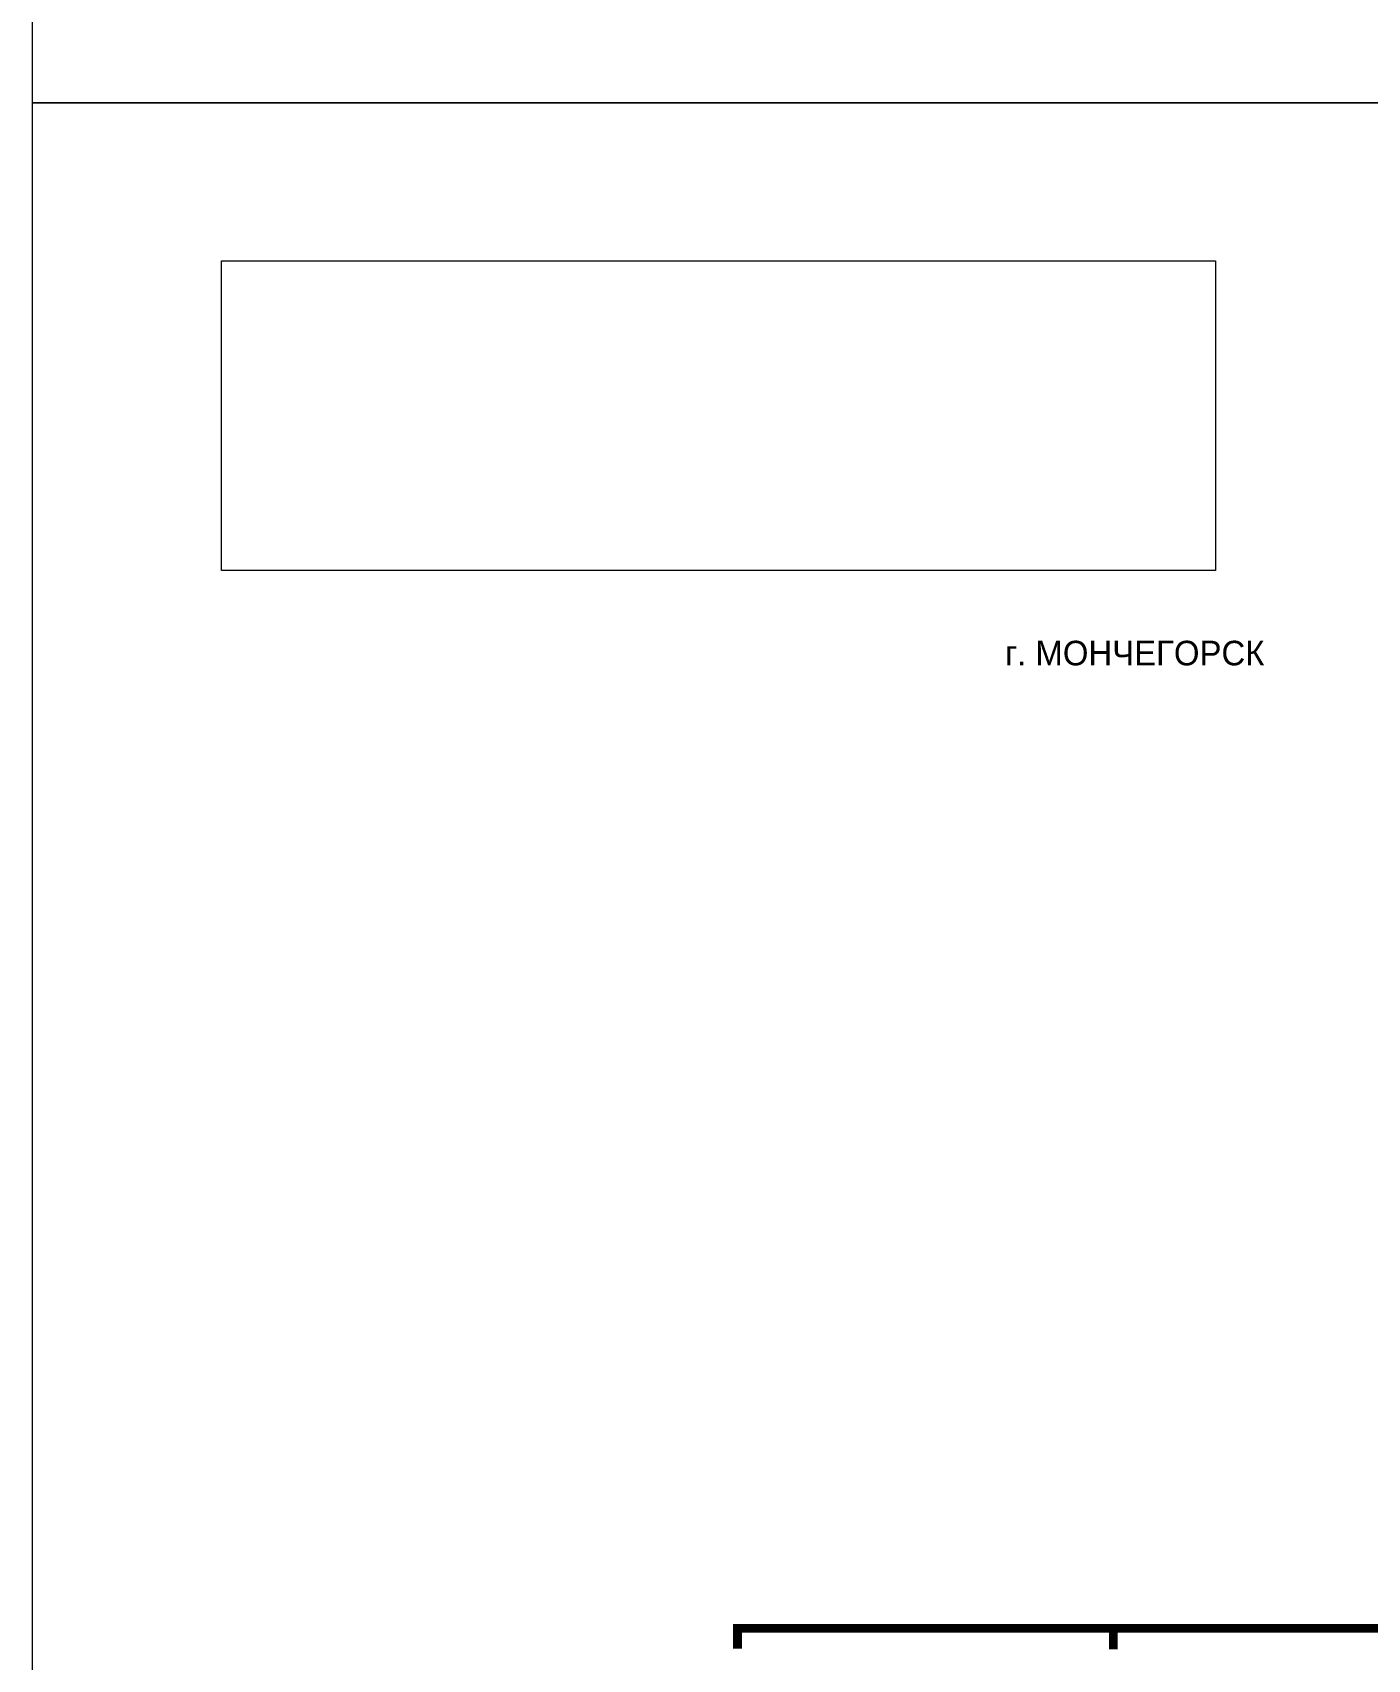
# Model space of a CAD drawing. Header units: millimetres. Extents: x 13810 to 67229, y 12374 to 21950.
# Drawn here: x 22937 to 23088.9, y 13973.5 to 14158.6 of the extents above; entities that cross this region are included whole.
import ezdxf

# ---------------------------------------------------------------- set-up
doc = ezdxf.new("R2010")
doc.units = ezdxf.units.MM
doc.styles.add('обычный', font='arial.ttf')
picture_1 = doc.add_image_def('image1.jpg', size_in_pixel=(337, 105))

msp = doc.modelspace()

# ---------------------------------------------------------------- linework, layer by layer
at = {"color": 126, "lineweight": 0, "true_color": 0x008754}
for points in [[(22937.02, 14545.63), (23537.02, 14545.63), (23537.02, 14150.63), (22937.02, 14150.63)], [(22937.02, 14150.63), (23537.02, 14150.63), (23537.02, 13755.63), (22937.02, 13755.63)]]:
    msp.add_lwpolyline(points, close=True, dxfattribs=at)
at = {"lineweight": 0, "const_width": 1}
msp.add_lwpolyline([(23017.23, 13974.68), (23017.23, 13977), (23090.24, 13977), (23059.97, 13977), (23059.97, 13974.61)], dxfattribs=at)

# ---------------------------------------------------------------- texts
at = {"lineweight": 0, "insert": (23062.42, 14087.98), "char_height": 2.8, "width": 126.6484, "attachment_point": 5, "style": 'обычный'}
msp.add_mtext('\\pi-8.4,l8.4,t8.4;{\\fProxima Nova Rg|b0|i0|c204|p2;г. МОНЧЕГОРСК\\H1.1997x; }', dxfattribs=at)

# ---------------------------------------------------------------- pictures from other files: only their frames are drawn
at = {"color": 7, "lineweight": 0, "true_color": 0xf5f5ff}
image = msp.add_image(picture_1, insert=(22958.51, 14097.38), size_in_units=(113.11, 35.24), dxfattribs=at)
image.dxf.flags = 7

doc.saveas('drawing.dxf')
